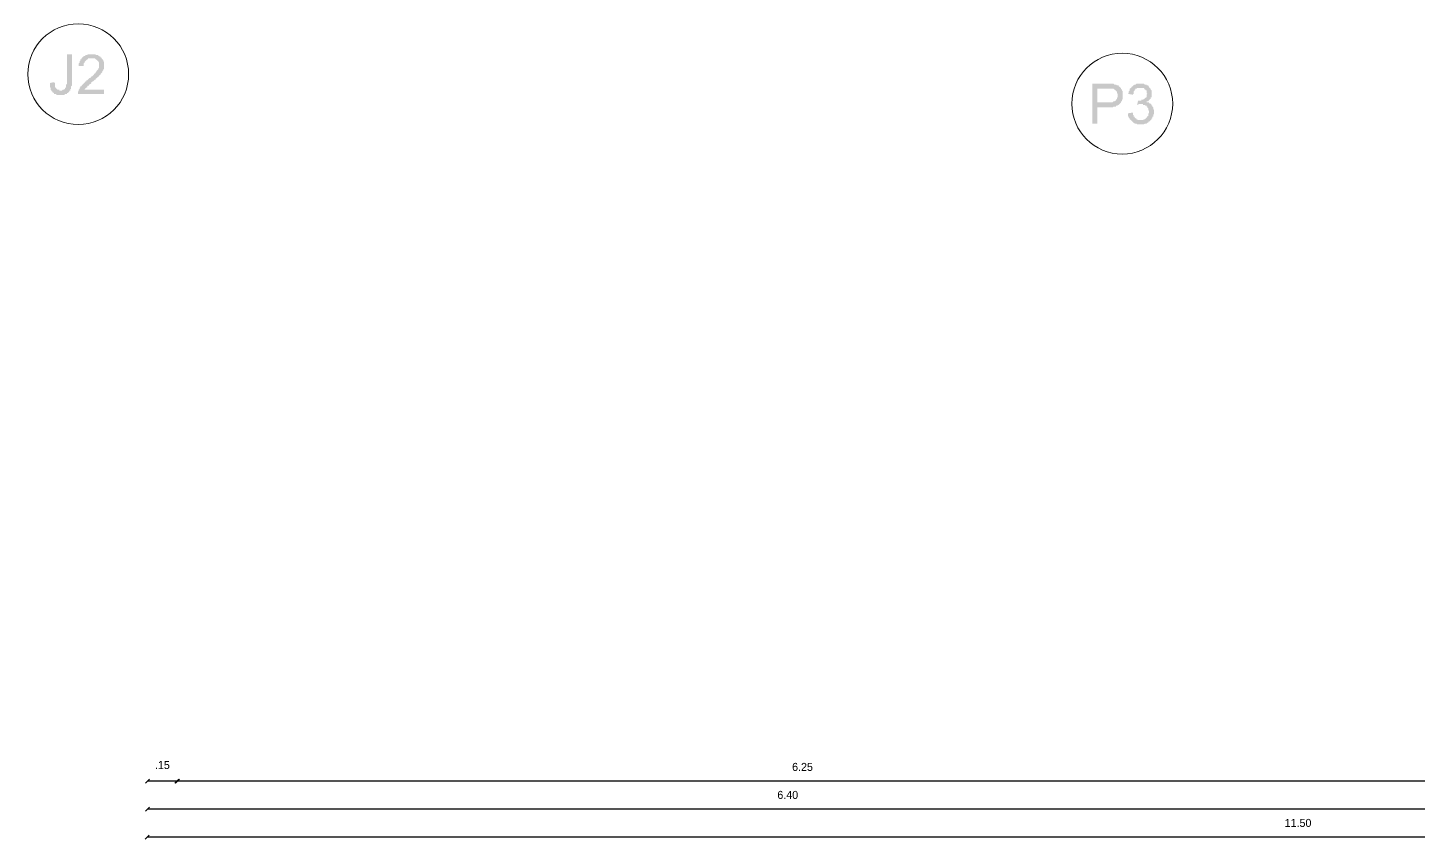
# Model space of a CAD drawing. Header units: metres. Extents: x 6 to 145, y 4 to 18.
# Drawn here: x 8.69 to 15.64, y 5.33 to 9.38 of the extents above; entities that cross this region are included whole.
import ezdxf

# ---------------------------------------------------------------- set-up
doc = ezdxf.new("R2010")
doc.units = ezdxf.units.M
doc.linetypes.add('DASHED2', pattern=[0.375, 0.25, -0.125])
doc.layers.get('0').update_dxf_attribs({"linetype": 'DASHED2'})
for name, color, linetype in [('01', 7, 'Continuous'), ('ARQ - Cotas', 9, 'Continuous'), ('COTA', 5, 'Continuous')]:
    doc.layers.add(name, color=color, linetype=linetype)
doc.styles.add('ISA', font='stylu.ttf')
doc.dimstyles.new('ANAPAULA25', dxfattribs={"dimscale": 0, "dimtxt": 0.04, "dimasz": 0.02, "dimexe": 0.1, "dimexo": 0.4, "dimgap": 0.05, "dimtad": 1, "dimzin": 4, "dimdsep": 46, "dimtxsty": 'ISA', "dimblk": 'OBLIQUE', "dimcen": 0.03, "dimse1": 1, "dimse2": 1, "dimclrd": 256, "dimclrt": 256, "dimadec": 0, "dimazin": 0, "dimtfac": 1, "dimtmove": 2, "dimatfit": 3, "dimldrblk": 'OPEN30', "dimfxl": 0.1, "dimtolj": 1, "dimtzin": 0, "dimlwd": -1, "dimarcsym": 0})

# ---------------------------------------------------------------- blocks, each defined once
blk = doc.blocks.new('_Oblique')
at = {"color": 0, "linetype": 'ByBlock', "lineweight": -2}
blk.add_line((-0.5, -0.5), (0.5, 0.5), dxfattribs=at)
blk = doc.blocks.new('*D144')
at = {"layer": 'COTA', "ltscale": 1000, "transparency": 16777216}
blk.add_line((15.6869, 5.6185), (9.4344, 5.6185), dxfattribs=at)
at = {"layer": 'Defpoints', "color": 0, "ltscale": 1000, "transparency": 16777216}
for p in [(9.4344, 9.5546), (15.6869, 9.4017), (9.4344, 5.6185)]:
    blk.add_point(p, dxfattribs=at)
at = {"layer": 'COTA', "ltscale": 1000, "transparency": 16777216, "xscale": 0.02, "yscale": 0.02, "zscale": 0.02, "rotation": 180}
blk.add_blockref('_Oblique', (9.4344, 5.6185), dxfattribs=at)
at = {"layer": 'COTA', "ltscale": 1000, "transparency": 16777216, "xscale": 0.02, "yscale": 0.02, "zscale": 0.02}
blk.add_blockref('_Oblique', (15.6869, 5.6185), dxfattribs=at)
at = {"layer": 'COTA', "ltscale": 1000, "transparency": 16777216, "insert": (12.5607, 5.6894), "char_height": 0.04, "attachment_point": 5, "style": 'ISA'}
blk.add_mtext('\\A1;6.25', dxfattribs=at)
blk = doc.blocks.new('_Open30')
at = {"layer": 'ARQ - Cotas', "color": 0, "lineweight": -2}
for p, q in [((-1, 0.27), (0, 0)), ((0, 0), (-1, -0.27)), ((0, 0), (-1, 0))]:
    blk.add_line(p, q, dxfattribs=at)
blk = doc.blocks.new('*D145')
at = {"layer": 'COTA', "ltscale": 1000, "transparency": 16777216}
blk.add_line((9.4369, 5.6185), (9.2869, 5.6185), dxfattribs=at)
at = {"layer": 'Defpoints', "color": 0, "ltscale": 1000, "transparency": 16777216}
for p in [(9.2869, 9.5546), (9.4369, 9.5546), (9.2869, 5.6185)]:
    blk.add_point(p, dxfattribs=at)
at = {"layer": 'COTA', "ltscale": 1000, "transparency": 16777216, "xscale": 0.02, "yscale": 0.02, "zscale": 0.02, "rotation": 180}
blk.add_blockref('_Oblique', (9.2869, 5.6185), dxfattribs=at)
at = {"layer": 'COTA', "ltscale": 1000, "transparency": 16777216, "xscale": 0.02, "yscale": 0.02, "zscale": 0.02}
blk.add_blockref('_Oblique', (9.4369, 5.6185), dxfattribs=at)
at = {"layer": 'COTA', "ltscale": 1000, "transparency": 16777216, "insert": (9.3619, 5.6987), "char_height": 0.04, "attachment_point": 5, "style": 'ISA'}
blk.add_mtext('\\A1;.15', dxfattribs=at)
blk = doc.blocks.new('*D147')
at = {"layer": 'COTA', "ltscale": 1000, "transparency": 16777216}
blk.add_line((15.6869, 5.4785), (9.2869, 5.4785), dxfattribs=at)
at = {"layer": 'Defpoints', "color": 0, "ltscale": 1000, "transparency": 16777216}
for p in [(9.2869, 9.4022), (15.6869, 9.4017), (9.2869, 5.4785)]:
    blk.add_point(p, dxfattribs=at)
at = {"layer": 'COTA', "ltscale": 1000, "transparency": 16777216, "xscale": 0.02, "yscale": 0.02, "zscale": 0.02, "rotation": 180}
blk.add_blockref('_Oblique', (9.2869, 5.4785), dxfattribs=at)
at = {"layer": 'COTA', "ltscale": 1000, "transparency": 16777216, "xscale": 0.02, "yscale": 0.02, "zscale": 0.02}
blk.add_blockref('_Oblique', (15.6869, 5.4785), dxfattribs=at)
at = {"layer": 'COTA', "ltscale": 1000, "transparency": 16777216, "insert": (12.4869, 5.5495), "char_height": 0.04, "attachment_point": 5, "style": 'ISA'}
blk.add_mtext('\\A1;6.40', dxfattribs=at)
blk = doc.blocks.new('*D148')
at = {"layer": 'COTA', "ltscale": 1000, "transparency": 16777216}
blk.add_line((20.7869, 5.3385), (9.2863, 5.3385), dxfattribs=at)
at = {"layer": 'Defpoints', "color": 0, "ltscale": 1000, "transparency": 16777216}
for p in [(9.2863, 9.4022), (20.7869, 7.8017), (9.2863, 5.3385)]:
    blk.add_point(p, dxfattribs=at)
at = {"layer": 'COTA', "ltscale": 1000, "transparency": 16777216, "xscale": 0.02, "yscale": 0.02, "zscale": 0.02, "rotation": 180}
blk.add_blockref('_Oblique', (9.2863, 5.3385), dxfattribs=at)
at = {"layer": 'COTA', "ltscale": 1000, "transparency": 16777216, "xscale": 0.02, "yscale": 0.02, "zscale": 0.02}
blk.add_blockref('_Oblique', (20.7869, 5.3385), dxfattribs=at)
at = {"layer": 'COTA', "ltscale": 1000, "transparency": 16777216, "insert": (15.0366, 5.4095), "char_height": 0.04, "attachment_point": 5, "style": 'ISA'}
blk.add_mtext('\\A1;11.50', dxfattribs=at)

msp = doc.modelspace()

# ---------------------------------------------------------------- hatches: boundary and pattern name
at = {"layer": '01', "transparency": 33554559}
for points in [[(8.8, 9.1068), (8.8211, 9.111), (8.8254, 9.1068), (8.8254, 9.1026), (8.8254, 9.0983), (8.8254, 9.0983), (8.8254, 9.0941), (8.8254, 9.0899), (8.8254, 9.0899), (8.8254, 9.0856), (8.8296, 9.0856), (8.8296, 9.0814), (8.8296, 9.0814), (8.8338, 9.0772), (8.8338, 9.0772), (8.8338, 9.0772), (8.8338, 9.0772), (8.8381, 9.0729), (8.8381, 9.0729), (8.8423, 9.0729), (8.8465, 9.0729), (8.8465, 9.0687), (8.8508, 9.0687), (8.855, 9.0687), (8.855, 9.0687), (8.8592, 9.0687), (8.8635, 9.0729), (8.8635, 9.0729), (8.8677, 9.0729), (8.8677, 9.0729), (8.8719, 9.0729), (8.8719, 9.0772), (8.8762, 9.0772), (8.8762, 9.0814), (8.8762, 9.0814), (8.8804, 9.0856), (8.8804, 9.0856), (8.8804, 9.0899), (8.8804, 9.0899), (8.8804, 9.0941), (8.8804, 9.0941), (8.8804, 9.0983), (8.8846, 9.1026), (8.8846, 9.1068), (8.8846, 9.1068), (8.8846, 9.111), (8.8846, 9.111), (8.8846, 9.2507), (8.91, 9.2507), (8.91, 9.1153), (8.91, 9.111), (8.91, 9.1068), (8.91, 9.1026), (8.91, 9.1026), (8.91, 9.0983), (8.91, 9.0941), (8.9058, 9.0899), (8.9058, 9.0899), (8.9058, 9.0856), (8.9058, 9.0856), (8.9058, 9.0814), (8.9058, 9.0814), (8.9058, 9.0772), (8.9016, 9.0772), (8.9016, 9.0729), (8.9016, 9.0729), (8.9016, 9.0687), (8.8973, 9.0687), (8.8973, 9.0645), (8.8973, 9.0645), (8.8931, 9.0602), (8.8931, 9.0602), (8.8889, 9.056), (8.8889, 9.056), (8.8846, 9.056), (8.8846, 9.0518), (8.8804, 9.0518), (8.8804, 9.0518), (8.8762, 9.0518), (8.8762, 9.0518), (8.8719, 9.0475), (8.8677, 9.0475), (8.8677, 9.0475), (8.8635, 9.0475), (8.8592, 9.0475), (8.8592, 9.0475), (8.855, 9.0475), (8.855, 9.0475), (8.8508, 9.0475), (8.8465, 9.0475), (8.8423, 9.0475), (8.8423, 9.0475), (8.8381, 9.0475), (8.8338, 9.0475), (8.8338, 9.0475), (8.8296, 9.0518), (8.8296, 9.0518), (8.8254, 9.0518), (8.8211, 9.0518), (8.8211, 9.056), (8.8169, 9.056), (8.8169, 9.056), (8.8169, 9.0602), (8.8127, 9.0602), (8.8127, 9.0602), (8.8127, 9.0645), (8.8084, 9.0645), (8.8084, 9.0687), (8.8084, 9.0687), (8.8042, 9.0729), (8.8042, 9.0729), (8.8042, 9.0772), (8.8042, 9.0772), (8.8042, 9.0814), (8.8, 9.0856), (8.8, 9.0856), (8.8, 9.0899), (8.8, 9.0941), (8.8, 9.0941), (8.8, 9.0983), (8.8, 9.1026), (8.8, 9.1068), (8.8, 9.1068)], [(9.0709, 9.0729), (9.0709, 9.0518), (8.9397, 9.0518), (8.9397, 9.0518), (8.9397, 9.056), (8.9397, 9.0602), (8.9397, 9.0602), (8.9397, 9.0645), (8.9439, 9.0645), (8.9439, 9.0687), (8.9439, 9.0687), (8.9439, 9.0729), (8.9439, 9.0729), (8.9482, 9.0772), (8.9482, 9.0772), (8.9482, 9.0814), (8.9524, 9.0856), (8.9524, 9.0856), (8.9524, 9.0899), (8.9566, 9.0899), (8.9566, 9.0941), (8.9566, 9.0941), (8.9609, 9.0941), (8.9609, 9.0983), (8.9651, 9.0983), (8.9651, 9.1026), (8.9651, 9.1026), (8.9693, 9.1026), (8.9693, 9.1068), (8.9736, 9.1068), (8.9736, 9.111), (8.9778, 9.111), (8.9778, 9.1153), (8.982, 9.1153), (8.982, 9.1195), (8.9863, 9.1195), (8.9905, 9.1237), (8.9905, 9.1237), (8.9947, 9.128), (8.9947, 9.128), (8.999, 9.1322), (9.0032, 9.1322), (9.0032, 9.1364), (9.0074, 9.1364), (9.0074, 9.1407), (9.0117, 9.1407), (9.0159, 9.1449), (9.0159, 9.1449), (9.0201, 9.1491), (9.0201, 9.1491), (9.0201, 9.1534), (9.0244, 9.1534), (9.0244, 9.1534), (9.0286, 9.1576), (9.0286, 9.1576), (9.0286, 9.1618), (9.0328, 9.1618), (9.0328, 9.1618), (9.0328, 9.1661), (9.0328, 9.1661), (9.0371, 9.1703), (9.0371, 9.1703), (9.0413, 9.1745), (9.0413, 9.1788), (9.0413, 9.1788), (9.0455, 9.183), (9.0455, 9.183), (9.0455, 9.1872), (9.0455, 9.1915), (9.0455, 9.1915), (9.0455, 9.1957), (9.0455, 9.1957), (9.0455, 9.1999), (9.0455, 9.1999), (9.0455, 9.2042), (9.0455, 9.2084), (9.0455, 9.2084), (9.0413, 9.2126), (9.0413, 9.2126), (9.0413, 9.2169), (9.0371, 9.2169), (9.0371, 9.2211), (9.0371, 9.2211), (9.0328, 9.2211), (9.0328, 9.2253), (9.0286, 9.2253), (9.0286, 9.2253), (9.0244, 9.2296), (9.0244, 9.2296), (9.0201, 9.2296), (9.0159, 9.2296), (9.0159, 9.2296), (9.0117, 9.2296), (9.0074, 9.2296), (9.0074, 9.2296), (9.0032, 9.2296), (8.999, 9.2296), (8.999, 9.2296), (8.9947, 9.2296), (8.9905, 9.2296), (8.9905, 9.2253), (8.9863, 9.2253), (8.9863, 9.2253), (8.982, 9.2211), (8.982, 9.2211), (8.982, 9.2211), (8.9778, 9.2169), (8.9778, 9.2169), (8.9736, 9.2126), (8.9736, 9.2126), (8.9736, 9.2084), (8.9736, 9.2084), (8.9693, 9.2042), (8.9693, 9.1999), (8.9693, 9.1999), (8.9693, 9.1957), (8.9693, 9.1915), (8.9693, 9.1915), (8.9439, 9.1915), (8.9439, 9.1957), (8.9439, 9.1999), (8.9439, 9.2042), (8.9439, 9.2042), (8.9482, 9.2084), (8.9482, 9.2126), (8.9482, 9.2126), (8.9482, 9.2169), (8.9524, 9.2169), (8.9524, 9.2211), (8.9524, 9.2211), (8.9524, 9.2253), (8.9566, 9.2253), (8.9566, 9.2296), (8.9609, 9.2296), (8.9609, 9.2338), (8.9609, 9.2338), (8.9651, 9.238), (8.9651, 9.238), (8.9693, 9.238), (8.9693, 9.2423), (8.9736, 9.2423), (8.9736, 9.2423), (8.9778, 9.2423), (8.9778, 9.2465), (8.982, 9.2465), (8.982, 9.2465), (8.9863, 9.2465), (8.9905, 9.2507), (8.9905, 9.2507), (8.9947, 9.2507), (8.999, 9.2507), (8.999, 9.2507), (9.0032, 9.2507), (9.0074, 9.2507), (9.0074, 9.2507), (9.0117, 9.2507), (9.0159, 9.2507), (9.0201, 9.2507), (9.0201, 9.2507), (9.0244, 9.2507), (9.0286, 9.2507), (9.0286, 9.2465), (9.0328, 9.2465), (9.0328, 9.2465), (9.0371, 9.2465), (9.0413, 9.2465), (9.0413, 9.2423), (9.0455, 9.2423), (9.0455, 9.2423), (9.0498, 9.238), (9.0498, 9.238), (9.054, 9.238), (9.054, 9.2338), (9.054, 9.2338), (9.0582, 9.2338), (9.0582, 9.2296), (9.0582, 9.2296), (9.0625, 9.2253), (9.0625, 9.2253), (9.0667, 9.2211), (9.0667, 9.2211), (9.0667, 9.2169), (9.0667, 9.2169), (9.0709, 9.2126), (9.0709, 9.2084), (9.0709, 9.2084), (9.0709, 9.2042), (9.0709, 9.1999), (9.0709, 9.1999), (9.0709, 9.1957), (9.0709, 9.1957), (9.0709, 9.1915), (9.0709, 9.1915), (9.0709, 9.1872), (9.0709, 9.183), (9.0709, 9.183), (9.0709, 9.1788), (9.0667, 9.1745), (9.0667, 9.1745), (9.0667, 9.1703), (9.0667, 9.1703), (9.0625, 9.1661), (9.0625, 9.1661), (9.0625, 9.1618), (9.0625, 9.1618), (9.0582, 9.1576), (9.0582, 9.1576), (9.054, 9.1534), (9.054, 9.1491), (9.0498, 9.1491), (9.0498, 9.1491), (9.0498, 9.1449), (9.0455, 9.1449), (9.0455, 9.1449), (9.0455, 9.1407), (9.0413, 9.1407), (9.0413, 9.1364), (9.0413, 9.1364), (9.0371, 9.1364), (9.0371, 9.1322), (9.0328, 9.1322), (9.0328, 9.128), (9.0286, 9.128), (9.0286, 9.1237), (9.0244, 9.1237), (9.0201, 9.1195), (9.0201, 9.1195), (9.0159, 9.1153), (9.0117, 9.1153), (9.0117, 9.111), (9.0074, 9.111), (9.0074, 9.1068), (9.0032, 9.1026), (8.999, 9.1026), (8.999, 9.0983), (8.9947, 9.0983), (8.9947, 9.0941), (8.9905, 9.0941), (8.9905, 9.0941), (8.9863, 9.0899), (8.9863, 9.0899), (8.9863, 9.0899), (8.9863, 9.0856), (8.982, 9.0856), (8.982, 9.0856), (8.982, 9.0814), (8.9778, 9.0814), (8.9778, 9.0772), (8.9736, 9.0772), (8.9736, 9.0729), (8.9736, 9.0729)], [(14.1864, 8.9551), (14.2118, 8.9594), (14.2118, 8.9551), (14.2118, 8.9551), (14.2118, 8.9509), (14.2118, 8.9467), (14.216, 8.9467), (14.216, 8.9424), (14.216, 8.9382), (14.2203, 8.9382), (14.2203, 8.934), (14.2203, 8.934), (14.2245, 8.9297), (14.2245, 8.9297), (14.2245, 8.9297), (14.2287, 8.9297), (14.2287, 8.9255), (14.233, 8.9255), (14.233, 8.9255), (14.2372, 8.9213), (14.2372, 8.9213), (14.2414, 8.9213), (14.2457, 8.9213), (14.2457, 8.9213), (14.2499, 8.9213), (14.2541, 8.9213), (14.2541, 8.9213), (14.2584, 8.9213), (14.2584, 8.9213), (14.2626, 8.9213), (14.2668, 8.9255), (14.2668, 8.9255), (14.2711, 8.9255), (14.2711, 8.9255), (14.2753, 8.9297), (14.2753, 8.9297), (14.2795, 8.934), (14.2795, 8.934), (14.2838, 8.9382), (14.2838, 8.9382), (14.2838, 8.9424), (14.288, 8.9424), (14.288, 8.9467), (14.288, 8.9467), (14.288, 8.9509), (14.288, 8.9551), (14.2922, 8.9551), (14.2922, 8.9594), (14.2922, 8.9636), (14.2922, 8.9636), (14.2922, 8.9636), (14.2922, 8.9678), (14.288, 8.9721), (14.288, 8.9721), (14.288, 8.9763), (14.288, 8.9763), (14.288, 8.9805), (14.2838, 8.9848), (14.2838, 8.9848), (14.2838, 8.989), (14.2795, 8.989), (14.2795, 8.989), (14.2795, 8.9932), (14.2753, 8.9932), (14.2753, 8.9932), (14.2711, 8.9975), (14.2668, 8.9975), (14.2668, 8.9975), (14.2626, 8.9975), (14.2626, 9.0017), (14.2584, 9.0017), (14.2541, 9.0017), (14.2541, 9.0017), (14.2499, 9.0017), (14.2499, 9.0017), (14.2457, 9.0017), (14.2457, 9.0017), (14.2414, 9.0017), (14.2372, 8.9975), (14.2372, 8.9975), (14.233, 8.9975), (14.2372, 9.0186), (14.2414, 9.0186), (14.2414, 9.0186), (14.2457, 9.0186), (14.2457, 9.0186), (14.2499, 9.0186), (14.2541, 9.0186), (14.2541, 9.0229), (14.2584, 9.0229), (14.2584, 9.0229), (14.2626, 9.0229), (14.2668, 9.0271), (14.2668, 9.0271), (14.2711, 9.0271), (14.2711, 9.0313), (14.2753, 9.0313), (14.2753, 9.0313), (14.2753, 9.0356), (14.2795, 9.0356), (14.2795, 9.0398), (14.2795, 9.0398), (14.2795, 9.044), (14.2795, 9.0483), (14.2795, 9.0483), (14.2838, 9.0525), (14.2795, 9.0567), (14.2795, 9.0567), (14.2795, 9.061), (14.2795, 9.0652), (14.2795, 9.0652), (14.2795, 9.0694), (14.2753, 9.0694), (14.2753, 9.0737), (14.2711, 9.0737), (14.2711, 9.0737), (14.2711, 9.0779), (14.2668, 9.0779), (14.2668, 9.0821), (14.2626, 9.0821), (14.2626, 9.0821), (14.2584, 9.0821), (14.2541, 9.0821), (14.2541, 9.0821), (14.2499, 9.0821), (14.2499, 9.0821), (14.2457, 9.0821), (14.2414, 9.0821), (14.2414, 9.0821), (14.2372, 9.0821), (14.2372, 9.0821), (14.233, 9.0821), (14.2287, 9.0779), (14.2287, 9.0779), (14.2245, 9.0779), (14.2245, 9.0737), (14.2245, 9.0737), (14.2203, 9.0737), (14.2203, 9.0694), (14.2203, 9.0694), (14.216, 9.0652), (14.216, 9.061), (14.216, 9.061), (14.216, 9.0567), (14.216, 9.0525), (14.2118, 9.0525), (14.2118, 9.0483), (14.1864, 9.0525), (14.1906, 9.0567), (14.1906, 9.0567), (14.1906, 9.061), (14.1906, 9.0652), (14.1906, 9.0652), (14.1949, 9.0694), (14.1949, 9.0737), (14.1949, 9.0737), (14.1949, 9.0779), (14.1991, 9.0779), (14.1991, 9.0821), (14.2033, 9.0821), (14.2033, 9.0864), (14.2033, 9.0864), (14.2076, 9.0906), (14.2076, 9.0906), (14.2076, 9.0906), (14.2118, 9.0906), (14.2118, 9.0948), (14.216, 9.0948), (14.216, 9.0948), (14.2203, 9.0991), (14.2203, 9.0991), (14.2245, 9.0991), (14.2287, 9.1033), (14.2287, 9.1033), (14.233, 9.1033), (14.233, 9.1033), (14.2372, 9.1033), (14.2414, 9.1033), (14.2414, 9.1033), (14.2457, 9.1033), (14.2499, 9.1033), (14.2499, 9.1033), (14.2541, 9.1033), (14.2584, 9.1033), (14.2584, 9.1033), (14.2626, 9.1033), (14.2668, 9.1033), (14.2668, 9.1033), (14.2711, 9.0991), (14.2711, 9.0991), (14.2753, 9.0991), (14.2795, 9.0991), (14.2795, 9.0991), (14.2795, 9.0948), (14.2838, 9.0948), (14.288, 9.0948), (14.288, 9.0906), (14.2922, 9.0906), (14.2922, 9.0864), (14.2922, 9.0864), (14.2965, 9.0821), (14.2965, 9.0821), (14.3007, 9.0779), (14.3007, 9.0779), (14.3007, 9.0737), (14.3007, 9.0737), (14.3049, 9.0694), (14.3049, 9.0694), (14.3049, 9.0652), (14.3049, 9.061), (14.3049, 9.061), (14.3049, 9.0567), (14.3049, 9.0567), (14.3049, 9.0525), (14.3049, 9.0483), (14.3049, 9.0483), (14.3049, 9.044), (14.3049, 9.0398), (14.3049, 9.0398), (14.3049, 9.0356), (14.3007, 9.0356), (14.3007, 9.0313), (14.3007, 9.0271), (14.3007, 9.0271), (14.2965, 9.0271), (14.2965, 9.0229), (14.2965, 9.0229), (14.2922, 9.0229), (14.2922, 9.0186), (14.288, 9.0186), (14.288, 9.0144), (14.2838, 9.0144), (14.2795, 9.0144), (14.2795, 9.0102), (14.2838, 9.0102), (14.2838, 9.0102), (14.288, 9.0102), (14.2922, 9.0102), (14.2922, 9.0059), (14.2965, 9.0059), (14.2965, 9.0059), (14.3007, 9.0017), (14.3007, 9.0017), (14.3049, 8.9975), (14.3049, 8.9975), (14.3049, 8.9932), (14.3049, 8.9932), (14.3092, 8.9932), (14.3092, 8.989), (14.3092, 8.989), (14.3134, 8.9848), (14.3134, 8.9848), (14.3134, 8.9805), (14.3134, 8.9805), (14.3134, 8.9763), (14.3176, 8.9721), (14.3176, 8.9721), (14.3176, 8.9678), (14.3176, 8.9636), (14.3176, 8.9636), (14.3176, 8.9594), (14.3176, 8.9551), (14.3176, 8.9551), (14.3176, 8.9509), (14.3134, 8.9509), (14.3134, 8.9467), (14.3134, 8.9424), (14.3134, 8.9424), (14.3134, 8.9382), (14.3092, 8.9382), (14.3092, 8.934), (14.3092, 8.9297), (14.3049, 8.9297), (14.3049, 8.9255), (14.3049, 8.9255), (14.3007, 8.9213), (14.3007, 8.9213), (14.2965, 8.917), (14.2965, 8.917), (14.2965, 8.917), (14.2922, 8.9128), (14.2922, 8.9128), (14.288, 8.9128), (14.288, 8.9086), (14.2838, 8.9086), (14.2838, 8.9086), (14.2795, 8.9043), (14.2795, 8.9043), (14.2753, 8.9043), (14.2711, 8.9043), (14.2711, 8.9043), (14.2668, 8.9001), (14.2668, 8.9001), (14.2626, 8.9001), (14.2584, 8.9001), (14.2584, 8.9001), (14.2541, 8.9001), (14.2499, 8.9001), (14.2499, 8.9001), (14.2457, 8.9001), (14.2414, 8.9001), (14.2414, 8.9001), (14.2372, 8.9001), (14.233, 8.9001), (14.233, 8.9001), (14.2287, 8.9043), (14.2287, 8.9043), (14.2245, 8.9043), (14.2203, 8.9043), (14.2203, 8.9043), (14.216, 8.9086), (14.216, 8.9086), (14.2118, 8.9086), (14.2118, 8.9128), (14.2076, 8.9128), (14.2076, 8.917), (14.2076, 8.917), (14.2033, 8.917), (14.2033, 8.9213), (14.1991, 8.9213), (14.1991, 8.9255), (14.1949, 8.9255), (14.1949, 8.9297), (14.1949, 8.9297), (14.1906, 8.934), (14.1906, 8.934), (14.1906, 8.9382), (14.1906, 8.9382), (14.1864, 8.9424), (14.1864, 8.9467), (14.1864, 8.9467), (14.1864, 8.9509), (14.1864, 8.9551), (14.1864, 8.9551)]]:
    msp.add_hatch(color=0, dxfattribs=at).paths.add_polyline_path(points)
h = msp.add_hatch(color=0, dxfattribs=at)
h.paths.add_polyline_path([(14.0086, 8.9043), (14.0086, 9.1033), (14.0848, 9.1033), (14.089, 9.1033), (14.0932, 9.1033), (14.0932, 9.1033), (14.0975, 9.1033), (14.1017, 9.1033), (14.1017, 9.1033), (14.1059, 9.1033), (14.1102, 9.1033), (14.1102, 9.1033), (14.1144, 9.1033), (14.1144, 9.1033), (14.1186, 9.0991), (14.1229, 9.0991), (14.1229, 9.0991), (14.1271, 9.0991), (14.1271, 9.0991), (14.1313, 9.0948), (14.1356, 9.0948), (14.1356, 9.0948), (14.1398, 9.0948), (14.1398, 9.0906), (14.1398, 9.0906), (14.144, 9.0906), (14.144, 9.0864), (14.1483, 9.0864), (14.1483, 9.0821), (14.1525, 9.0821), (14.1525, 9.0779), (14.1525, 9.0779), (14.1567, 9.0737), (14.1567, 9.0737), (14.1567, 9.0694), (14.1567, 9.0694), (14.161, 9.0652), (14.161, 9.061), (14.161, 9.061), (14.161, 9.0567), (14.161, 9.0567), (14.161, 9.0525), (14.161, 9.0483), (14.161, 9.0483), (14.161, 9.044), (14.161, 9.044), (14.161, 9.0398), (14.161, 9.0356), (14.161, 9.0356), (14.161, 9.0313), (14.161, 9.0271), (14.161, 9.0271), (14.1567, 9.0229), (14.1567, 9.0229), (14.1567, 9.0186), (14.1567, 9.0144), (14.1525, 9.0144), (14.1525, 9.0102), (14.1525, 9.0102), (14.1483, 9.0059), (14.1483, 9.0059), (14.144, 9.0017), (14.144, 9.0017), (14.144, 9.0017), (14.144, 9.0017), (14.1398, 8.9975), (14.1398, 8.9975), (14.1356, 8.9975), (14.1356, 8.9932), (14.1313, 8.9932), (14.1313, 8.9932), (14.1271, 8.9932), (14.1271, 8.989), (14.1229, 8.989), (14.1229, 8.989), (14.1186, 8.989), (14.1144, 8.989), (14.1144, 8.989), (14.1102, 8.9848), (14.1059, 8.9848), (14.1059, 8.9848), (14.1017, 8.9848), (14.0975, 8.9848), (14.0932, 8.9848), (14.089, 8.9848), (14.089, 8.9848), (14.089, 8.9848), (14.034, 8.9848), (14.034, 8.9043)], flags=0)
h.paths.add_polyline_path([(14.034, 9.0102), (14.089, 9.0102), (14.089, 9.0102), (14.0932, 9.0102), (14.0975, 9.0102), (14.1017, 9.0102), (14.1017, 9.0102), (14.1059, 9.0102), (14.1102, 9.0102), (14.1102, 9.0102), (14.1144, 9.0144), (14.1144, 9.0144), (14.1186, 9.0144), (14.1186, 9.0144), (14.1229, 9.0186), (14.1229, 9.0186), (14.1229, 9.0186), (14.1271, 9.0186), (14.1271, 9.0229), (14.1271, 9.0229), (14.1313, 9.0271), (14.1313, 9.0271), (14.1313, 9.0313), (14.1313, 9.0313), (14.1356, 9.0356), (14.1356, 9.0398), (14.1356, 9.0398), (14.1356, 9.044), (14.1356, 9.0483), (14.1356, 9.0525), (14.1356, 9.0525), (14.1313, 9.0567), (14.1313, 9.0567), (14.1313, 9.061), (14.1313, 9.0652), (14.1271, 9.0652), (14.1271, 9.0652), (14.1271, 9.0694), (14.1229, 9.0694), (14.1229, 9.0737), (14.1186, 9.0737), (14.1186, 9.0737), (14.1144, 9.0779), (14.1144, 9.0779), (14.1102, 9.0779), (14.1102, 9.0779), (14.1059, 9.0779), (14.1059, 9.0779), (14.1017, 9.0779), (14.1017, 9.0779), (14.0975, 9.0779), (14.0932, 9.0779), (14.089, 9.0779), (14.0848, 9.0779), (14.034, 9.0779)], flags=0)

# ---------------------------------------------------------------- linework, layer by layer
at = {"layer": '01', "color": 0, "lineweight": 20}
for centre in [(8.9415, 9.1509), (14.1584, 9.0035)]:
    msp.add_circle(centre, 0.2519, dxfattribs=at)

# ---------------------------------------------------------------- dimensions: what is measured, and where the dimension line sits
at = {"layer": 'COTA', "color": 0, "ltscale": 1000}
dim = msp.add_linear_dim(base=(9.2869, 5.6185), p1=(9.4369, 9.5546), p2=(9.2869, 9.5546), dimstyle='ANAPAULA25', override={"dimscale": 1}, dxfattribs=at)
dim.commit()
dim.dimension.update_dxf_attribs({"geometry": '*D145', "text_midpoint": (9.3619, 5.6987), "dimtype": 160})
for base, p1, p2, picture, middle in [((9.4344, 5.6185), (15.6869, 9.4017), (9.4344, 9.5546), '*D144', (12.5607, 5.6894)), ((9.2863, 5.3385), (20.7869, 7.8017), (9.2863, 9.4022), '*D148', (15.0366, 5.4095)), ((9.2869, 5.4785), (15.6869, 9.4017), (9.2869, 9.4022), '*D147', (12.4869, 5.5495))]:
    dim = msp.add_linear_dim(base=base, p1=p1, p2=p2, dimstyle='ANAPAULA25', override={"dimscale": 1}, dxfattribs=at)
    dim.commit()
    dim.dimension.update_dxf_attribs({"geometry": picture, "text_midpoint": middle})

doc.saveas('drawing.dxf')
